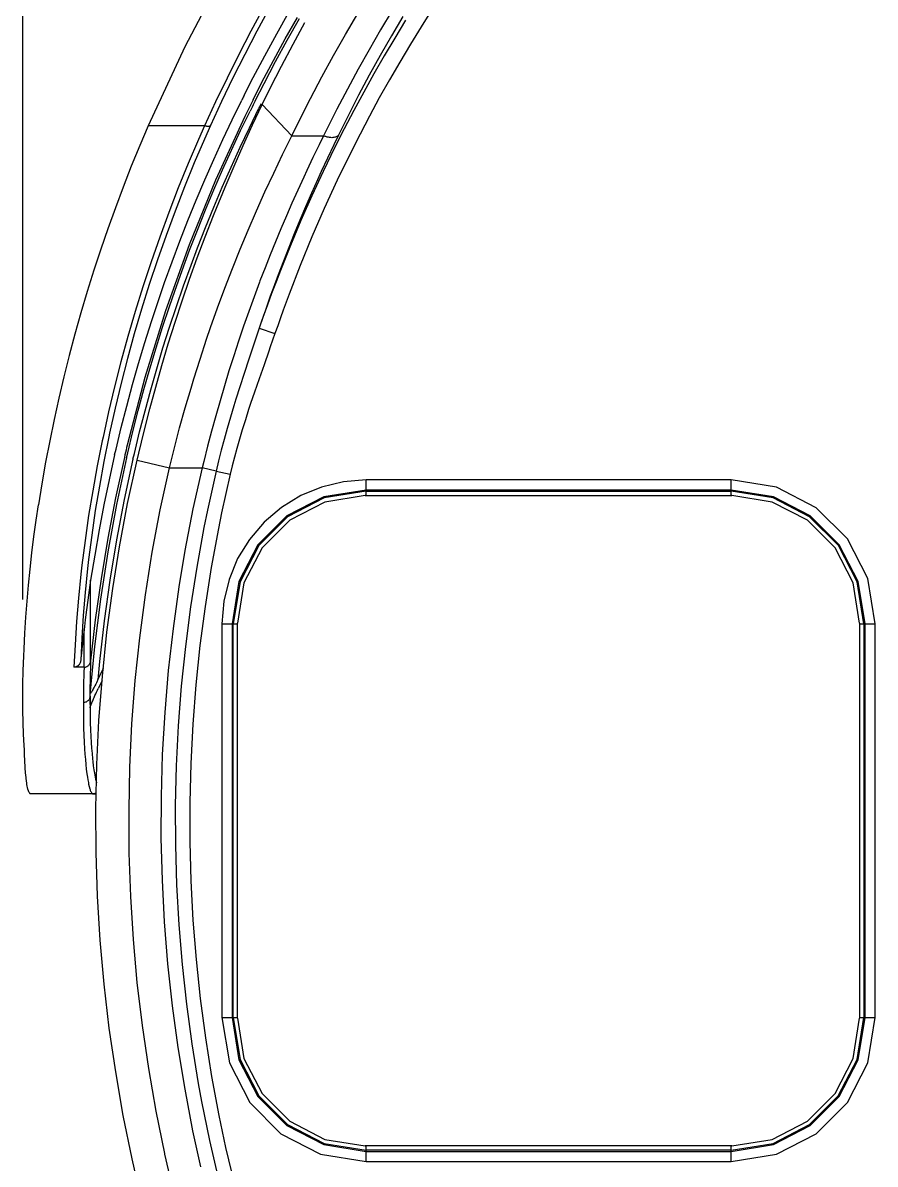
# Model space of a CAD drawing. Header units: millimetres. Extents: x -495897 to 1376592, y -28539 to 470976.
# Drawn here: x 212734 to 214403, y 209835 to 212071 of the extents above; entities that cross this region are included whole.
import ezdxf

# ---------------------------------------------------------------- set-up
doc = ezdxf.new("R2010")
doc.units = ezdxf.units.MM

msp = doc.modelspace()

# ---------------------------------------------------------------- linework, layer by layer
at = {"color": 0}
for p, q in [((212733.708, 210941.253), (212733.708, 214556.683)), ((213205.218, 212100.203), (213180.518, 212054.703)), ((213216.528, 212100.203), (213191.958, 212054.703)), ((213535.548, 212097.473), (213513.838, 212063.283)), ((213230.828, 212049.373), (213254.618, 212091.623)), ((213247.728, 212039.623), (213271.518, 212081.743)), ((213251.628, 212037.283), (213275.288, 212079.273)), ((213365.768, 212048.463), (213389.688, 212089.413)), ((213456.898, 212095.003), (213434.148, 212057.043)), ((213478.088, 212083.563), (213455.468, 212045.603)), ((213483.418, 212076.023), (213462.098, 212041.183)), ((213180.518, 212054.703), (213156.728, 212008.813)), ((213191.958, 212054.703), (213168.168, 212008.943)), ((213262.808, 212029.093), (213286.078, 212071.733)), ((213434.148, 212057.043), (213412.048, 212018.433)), ((213513.838, 212063.283), (213492.648, 212028.963)), ((213207.428, 212006.603), (213230.828, 212049.373)), ((213224.588, 211997.113), (213247.728, 212039.623)), ((213228.488, 211995.033), (213251.628, 212037.283)), ((213342.238, 212006.863), (213365.768, 212048.463)), ((213455.468, 212045.603), (213433.628, 212007.253)), ((213462.098, 212041.183), (213441.298, 212006.213)), ((213156.728, 212008.813), (213133.588, 211962.533)), ((213168.168, 212008.943), (213145.028, 211962.923)), ((213240.058, 211986.063), (213262.808, 212029.093)), ((213412.048, 212018.433), (213390.338, 211979.953)), ((213433.628, 212007.253), (213412.178, 211968.513)), ((213492.648, 212028.963), (213471.848, 211994.123)), ((213184.808, 211963.703), (213207.428, 212006.603)), ((213201.968, 211954.603), (213224.588, 211997.113)), ((213205.998, 211952.393), (213228.488, 211995.033)), ((213218.088, 211942.773), (213240.058, 211986.063)), ((213319.488, 211965.133), (213342.238, 212006.863)), ((213441.298, 212006.213), (213421.148, 211970.853)), ((213471.848, 211994.123), (213451.698, 211959.023)), ((213133.588, 211962.533), (213111.228, 211915.993)), ((213145.028, 211962.923), (213122.798, 211916.773)), ((213167.258, 211929.123), (213184.808, 211963.703)), ((213297.388, 211923.013), (213319.488, 211965.133)), ((213390.338, 211979.953), (213369.278, 211940.953)), ((213412.178, 211968.513), (213391.378, 211929.513)), ((213421.148, 211970.853), (213401.258, 211935.363)), ((213184.678, 211920.153), (213201.968, 211954.603)), ((213188.838, 211918.333), (213205.998, 211952.393)), ((213202.488, 211911.053), (213218.088, 211942.773)), ((213369.278, 211940.953), (213348.868, 211901.823)), ((213451.698, 211959.023), (213431.808, 211923.923)), ((213143.598, 211881.153), (213162.578, 211919.763)), ((213275.808, 211880.373), (213297.388, 211923.013)), ((213391.378, 211929.513), (213371.358, 211890.383)), ((213401.258, 211935.363), (213381.888, 211899.483)), ((213431.808, 211923.923), (213412.698, 211888.433)), ((213111.228, 211915.993), (213089.518, 211869.323)), ((213122.798, 211916.773), (213101.348, 211869.973)), ((213160.108, 211859.833), (213178.568, 211897.793)), ((213177.268, 211865.553), (213196.118, 211903.903)), ((213183.508, 211871.013), (213202.488, 211911.053)), ((213202.488, 211911.053), (213260.598, 211849.433)), ((213348.868, 211901.823), (213328.978, 211862.433)), ((213381.888, 211899.483), (213363.038, 211863.473)), ((213125.398, 211842.153), (213143.598, 211881.153)), ((213260.728, 211849.433), (213275.808, 211880.373)), ((213371.358, 211890.383), (213351.598, 211850.993)), ((213412.698, 211888.433), (213394.108, 211852.813)), ((212979.018, 211869.323), (212962.508, 211830.583)), ((213089.518, 211869.323), (212979.018, 211869.323)), ((213089.518, 211869.323), (213077.688, 211842.413)), ((213101.348, 211869.973), (213089.388, 211843.063)), ((213090.818, 211868.933), (213089.518, 211869.323)), ((213091.988, 211868.543), (213090.818, 211868.933)), ((213093.288, 211868.413), (213091.988, 211868.543)), ((213094.328, 211868.153), (213093.288, 211868.413)), ((213095.368, 211868.023), (213094.328, 211868.153)), ((213095.628, 211868.023), (213095.368, 211868.023)), ((213097.058, 211868.023), (213095.628, 211868.023)), ((213097.968, 211868.153), (213097.058, 211868.023)), ((213099.008, 211868.413), (213097.968, 211868.153)), ((213099.658, 211868.543), (213099.008, 211868.413)), ((213099.918, 211868.673), (213099.658, 211868.543)), ((213100.438, 211869.063), (213099.918, 211868.673)), ((213100.958, 211869.583), (213100.438, 211869.063)), ((213101.348, 211869.973), (213100.958, 211869.583)), ((213142.168, 211821.483), (213160.108, 211859.833)), ((213159.198, 211827.203), (213177.268, 211865.553)), ((213165.178, 211830.713), (213183.508, 211871.013)), ((213351.598, 211850.993), (213342.498, 211832.013)), ((213363.038, 211863.473), (213344.838, 211827.333)), ((213351.598, 211850.993), (213351.078, 211850.083)), ((213394.108, 211852.813), (213375.778, 211816.803)), ((212962.508, 211830.583), (212945.998, 211790.153)), ((213077.688, 211842.413), (213057.408, 211795.093)), ((213089.388, 211843.063), (213069.238, 211796.393)), ((213107.458, 211803.023), (213125.398, 211842.153)), ((213147.238, 211790.153), (213165.178, 211830.713)), ((213242.528, 211813.163), (213260.598, 211849.433)), ((213260.598, 211849.433), (213322.738, 211849.563)), ((213314.158, 211832.013), (213301.938, 211807.183)), ((213322.738, 211849.433), (213314.158, 211832.013)), ((213325.598, 211848.523), (213322.738, 211849.433)), ((213327.288, 211848.003), (213325.598, 211848.523)), ((213329.888, 211847.223), (213327.288, 211848.003)), ((213332.228, 211846.703), (213329.888, 211847.223)), ((213342.498, 211832.013), (213330.148, 211805.883)), ((213334.438, 211846.313), (213332.228, 211846.703)), ((213336.778, 211846.183), (213334.438, 211846.313)), ((213338.858, 211845.923), (213336.778, 211846.183)), ((213341.068, 211846.183), (213338.858, 211845.923)), ((213342.888, 211846.313), (213341.068, 211846.183)), ((213344.578, 211846.703), (213342.888, 211846.313)), ((213346.008, 211847.093), (213344.578, 211846.703)), ((213347.438, 211847.613), (213346.008, 211847.093)), ((213348.608, 211848.133), (213347.438, 211847.613)), ((213349.648, 211848.653), (213348.608, 211848.133)), ((213350.298, 211849.433), (213349.648, 211848.653)), ((213351.078, 211850.083), (213350.298, 211849.433)), ((213124.748, 211782.743), (213142.168, 211821.483)), ((213141.388, 211788.333), (213159.198, 211827.203)), ((213224.978, 211776.633), (213242.528, 211813.163)), ((213301.938, 211807.183), (213289.978, 211781.833)), ((213330.148, 211805.883), (213318.058, 211779.753)), ((212945.998, 211790.153), (212930.138, 211749.203)), ((213057.408, 211795.093), (213038.038, 211747.513)), ((213069.238, 211796.393), (213050.128, 211749.463)), ((213090.038, 211763.373), (213107.458, 211803.023)), ((213124.228, 211749.073), (213141.388, 211788.333)), ((213129.818, 211749.203), (213147.238, 211790.153)), ((213073.398, 211723.593), (213090.038, 211763.373)), ((213107.848, 211743.873), (213124.748, 211782.743)), ((213207.818, 211739.713), (213224.978, 211776.633)), ((213283.738, 211768.573), (213272.298, 211743.353)), ((213289.978, 211781.833), (213283.738, 211768.573)), ((213310.648, 211763.373), (213298.948, 211737.113)), ((213318.058, 211779.753), (213310.648, 211763.373)), ((212930.138, 211749.203), (212914.798, 211708.253)), ((213038.038, 211747.513), (213019.448, 211699.413)), ((213050.128, 211749.463), (213031.668, 211702.013)), ((213091.468, 211704.613), (213107.848, 211743.873)), ((213107.588, 211709.683), (213124.228, 211749.073)), ((213112.918, 211708.123), (213129.818, 211749.203)), ((213191.048, 211702.533), (213207.818, 211739.713)), ((213272.298, 211743.353), (213260.728, 211718.003)), ((213057.018, 211683.683), (213073.398, 211723.593)), ((213260.728, 211718.003), (213249.808, 211692.783)), ((213298.948, 211737.113), (213287.508, 211710.723)), ((212914.798, 211708.253), (212899.978, 211667.173)), ((213019.448, 211699.413), (213001.768, 211651.183)), ((213031.668, 211702.013), (213014.118, 211654.303)), ((213075.608, 211665.093), (213091.468, 211704.613)), ((213091.468, 211670.033), (213107.588, 211709.683)), ((213107.068, 211693.303), (213112.918, 211708.123)), ((213174.928, 211665.093), (213191.048, 211702.533)), ((213287.508, 211710.723), (213276.328, 211684.203)), ((213041.288, 211643.383), (213057.018, 211683.683)), ((213090.948, 211651.963), (213107.068, 211693.303)), ((213249.808, 211692.783), (213238.888, 211667.173)), ((213276.328, 211684.203), (213265.278, 211657.683)), ((212899.978, 211667.173), (212886.328, 211627.653)), ((213001.768, 211651.183), (212984.868, 211602.693)), ((213014.118, 211654.303), (212997.218, 211606.463)), ((213060.138, 211625.443), (213075.608, 211665.093)), ((213075.348, 211610.363), (213090.948, 211651.963)), ((213075.868, 211630.123), (213091.468, 211670.033)), ((213159.198, 211627.393), (213174.928, 211665.093)), ((213238.888, 211667.173), (213228.358, 211641.693)), ((213265.278, 211657.683), (213254.618, 211631.033)), ((212886.328, 211627.653), (212872.938, 211586.183)), ((213026.078, 211602.953), (213041.288, 211643.383)), ((213062.998, 211595.933), (213075.868, 211630.123)), ((213143.988, 211589.433), (213159.198, 211627.393)), ((213228.358, 211641.693), (213217.958, 211616.343)), ((213254.618, 211631.033), (213244.088, 211604.383)), ((212997.218, 211606.463), (212981.358, 211558.493)), ((213045.448, 211585.533), (213060.138, 211625.443)), ((213060.268, 211568.503), (213075.348, 211610.363)), ((213217.958, 211616.343), (213207.948, 211590.733)), ((213244.088, 211604.383), (213233.948, 211577.603)), ((212872.938, 211586.183), (212859.808, 211544.713)), ((212984.868, 211602.693), (212968.748, 211553.943)), ((213011.388, 211562.003), (213026.078, 211602.953)), ((213031.148, 211545.363), (213045.448, 211585.533)), ((213048.438, 211555.763), (213062.998, 211595.933)), ((213129.298, 211551.343), (213143.988, 211589.433)), ((213207.948, 211590.733), (213198.068, 211565.253)), ((212999.428, 211527.033), (213011.388, 211562.003)), ((213045.838, 211526.513), (213060.268, 211568.503)), ((213197.158, 211562.913), (213186.628, 211534.053)), ((213198.068, 211565.253), (213197.158, 211562.913)), ((213233.948, 211577.603), (213224.068, 211550.823)), ((212859.808, 211544.713), (212847.458, 211502.983)), ((212968.748, 211553.943), (212953.538, 211505.323)), ((212981.358, 211558.493), (212966.018, 211510.133)), ((213020.748, 211515.203), (213031.148, 211545.363)), ((213034.528, 211515.203), (213048.438, 211555.763)), ((213115.128, 211512.733), (213129.298, 211551.343)), ((212985.778, 211486.083), (212999.428, 211527.033)), ((213007.488, 211474.773), (213020.748, 211515.203)), ((213021.008, 211474.643), (213034.528, 211515.203)), ((213032.058, 211484.523), (213045.838, 211526.513)), ((213186.628, 211534.053), (213175.968, 211505.453)), ((212847.458, 211502.983), (212835.628, 211461.253)), ((212953.538, 211505.323), (212939.238, 211456.183)), ((212966.018, 211510.133), (212951.848, 211461.903)), ((213101.348, 211474.253), (213115.128, 211512.733)), ((213175.968, 211505.453), (213165.958, 211476.593)), ((212972.778, 211444.873), (212985.778, 211486.083)), ((212994.618, 211434.343), (213007.488, 211474.773)), ((213008.138, 211433.953), (213021.008, 211474.643)), ((213018.538, 211442.143), (213032.058, 211484.523)), ((213093.418, 211451.113), (213101.348, 211474.253)), ((213165.958, 211476.593), (213156.208, 211447.603)), ((213196.638, 211472.693), (213194.818, 211467.233)), ((213196.638, 211472.693), (213227.318, 211462.033)), ((212835.628, 211461.253), (212824.578, 211419.523)), ((212939.238, 211456.183), (212925.718, 211407.043)), ((212951.848, 211461.903), (212938.458, 211413.413)), ((213080.678, 211412.113), (213093.418, 211451.113)), ((213194.818, 211467.233), (213185.328, 211439.673)), ((213227.318, 211462.033), (213218.348, 211435.903)), ((212960.298, 211403.533), (212972.778, 211444.873)), ((212982.398, 211393.393), (212994.618, 211434.343)), ((212995.788, 211393.133), (213008.138, 211433.953)), ((213005.798, 211399.763), (213018.538, 211442.143)), ((213156.208, 211447.603), (213146.718, 211418.353)), ((213185.328, 211439.673), (213175.968, 211411.853)), ((213215.488, 211427.973), (213205.998, 211400.803)), ((213218.348, 211435.903), (213215.488, 211427.973)), ((212824.578, 211419.523), (212814.178, 211377.533)), ((212925.718, 211407.043), (212913.238, 211358.033)), ((212938.458, 211413.413), (212925.978, 211364.793)), ((212948.338, 211362.193), (212960.298, 211403.533)), ((213068.328, 211373.243), (213080.678, 211412.113)), ((213146.718, 211418.353), (213137.358, 211389.363)), ((213175.968, 211411.853), (213166.868, 211384.163)), ((212970.698, 211352.703), (212982.398, 211393.393)), ((212984.218, 211352.053), (212995.788, 211393.133)), ((212993.838, 211357.123), (213005.798, 211399.763)), ((213137.358, 211389.363), (213128.388, 211359.983)), ((213166.868, 211384.163), (213158.418, 211358.033)), ((213205.998, 211400.803), (213196.248, 211373.633)), ((212814.178, 211377.533), (212804.168, 211335.543)), ((212925.978, 211364.793), (212914.278, 211316.043)), ((212937.028, 211320.203), (212948.338, 211362.193)), ((213062.998, 211355.433), (213068.328, 211373.243)), ((213128.388, 211359.983), (213119.808, 211330.343)), ((213196.248, 211373.633), (213187.278, 211347.633)), ((212913.238, 211358.033), (212901.408, 211308.763)), ((212959.648, 211311.363), (212970.698, 211352.703)), ((212972.908, 211310.843), (212984.218, 211352.053)), ((212982.268, 211314.483), (212993.838, 211357.123)), ((213051.558, 211316.433), (213062.998, 211355.433)), ((213158.418, 211358.033), (213150.878, 211333.983)), ((213187.278, 211347.633), (213179.738, 211325.403)), ((212804.168, 211335.543), (212795.068, 211293.683)), ((212914.278, 211316.043), (212903.618, 211267.293)), ((212926.368, 211278.213), (212937.028, 211320.203)), ((212971.088, 211271.323), (212982.268, 211314.483)), ((213040.638, 211277.563), (213051.558, 211316.433)), ((213119.808, 211330.343), (213111.358, 211300.833)), ((213146.978, 211320.853), (213140.218, 211298.103)), ((213150.878, 211333.983), (213146.978, 211320.853)), ((213179.738, 211325.403), (213175.838, 211313.573)), ((212795.068, 211293.683), (212786.358, 211251.953)), ((212901.408, 211308.763), (212890.618, 211259.233)), ((212949.118, 211270.283), (212959.648, 211311.363)), ((212962.378, 211269.373), (212972.908, 211310.843)), ((213111.358, 211300.833), (213103.168, 211271.323)), ((213140.218, 211298.103), (213133.978, 211276.133)), ((213169.468, 211293.293), (213163.488, 211273.793)), ((213175.838, 211313.573), (213169.468, 211293.293)), ((212916.098, 211235.963), (212926.368, 211278.213)), ((212938.978, 211228.683), (212949.118, 211270.283)), ((212952.108, 211227.513), (212962.378, 211269.373)), ((212960.558, 211228.163), (212971.088, 211271.323)), ((213030.368, 211238.433), (213040.638, 211277.563)), ((213103.168, 211271.323), (213095.368, 211241.553)), ((213133.978, 211276.133), (213127.868, 211254.683)), ((213163.488, 211273.793), (213157.898, 211255.333)), ((212786.358, 211251.953), (212778.298, 211209.963)), ((212889.058, 211252.343), (212879.308, 211203.203)), ((212890.618, 211259.233), (212889.058, 211252.343)), ((212902.188, 211260.143), (212892.308, 211211.653)), ((212903.618, 211267.293), (212902.188, 211260.143)), ((213127.868, 211254.683), (213122.278, 211233.623)), ((213157.898, 211255.333), (213152.698, 211237.263)), ((212913.368, 211224.523), (212916.098, 211235.963)), ((212936.638, 211218.803), (212938.978, 211228.683)), ((212949.378, 211215.943), (212952.108, 211227.513)), ((212957.308, 211214.123), (212960.558, 211228.163)), ((213020.618, 211199.433), (213030.368, 211238.433)), ((213095.368, 211241.553), (213087.828, 211211.653)), ((213122.278, 211233.623), (213117.078, 211213.083)), ((213152.698, 211237.263), (213148.148, 211219.843)), ((212778.298, 211209.963), (212771.018, 211168.103)), ((212879.308, 211203.203), (212870.598, 211154.323)), ((212892.308, 211211.653), (212883.468, 211163.423)), ((212938.848, 211129.363), (212957.308, 211214.123)), ((212957.308, 211214.123), (213020.618, 211199.433)), ((213087.828, 211211.653), (213084.838, 211199.433)), ((213117.078, 211213.083), (213112.268, 211192.933)), ((213143.598, 211203.073), (213139.698, 211186.563)), ((213148.148, 211219.843), (213143.598, 211203.073)), ((213002.678, 211117.013), (213020.618, 211199.433)), ((213020.618, 211199.433), (213084.838, 211199.433)), ((213084.838, 211199.433), (213066.898, 211118.833)), ((213112.268, 211192.933), (213084.838, 211199.433)), ((213112.268, 211192.933), (213095.238, 211116.493)), ((213112.268, 211192.933), (213139.698, 211186.563)), ((213139.698, 211186.563), (213122.798, 211110.903)), ((212771.018, 211168.103), (212764.388, 211126.503)), ((212883.468, 211163.423), (212875.538, 211115.323)), ((213405.938, 211144.833), (213405.938, 211175.383)), ((214120.808, 211175.383), (213405.938, 211175.383)), ((214120.808, 211144.833), (214120.808, 211175.383)), ((212870.598, 211154.323), (212862.538, 211105.573)), ((213404.248, 211144.833), (214122.498, 211144.833)), ((214120.808, 211155.623), (213405.938, 211155.623)), ((213405.938, 211153.413), (214120.808, 211153.413)), ((212759.838, 211096.473), (212764.388, 211126.503)), ((212875.538, 211115.323), (212868.648, 211067.483)), ((212922.858, 211044.083), (212938.848, 211129.363)), ((212987.078, 211034.073), (213002.678, 211117.013)), ((213066.898, 211118.833), (213051.168, 211037.453)), ((213095.238, 211116.493), (213088.218, 211082.043)), ((212755.418, 211064.363), (212759.838, 211096.473)), ((212862.538, 211105.573), (212855.518, 211057.083)), ((213122.798, 211110.903), (213116.558, 211080.093)), ((213088.218, 211082.043), (213074.178, 211004.823)), ((213116.558, 211080.093), (213102.648, 211004.043)), ((212751.388, 211032.513), (212755.418, 211064.363)), ((212855.518, 211057.083), (212849.408, 211008.723)), ((212868.648, 211067.483), (212862.538, 211019.643)), ((212747.878, 211000.663), (212751.388, 211032.513)), ((212909.858, 210962.963), (212922.858, 211044.083)), ((212973.558, 210950.483), (212987.078, 211034.073)), ((213051.168, 211037.453), (213039.338, 210966.083)), ((212744.888, 210969.073), (212747.878, 211000.663)), ((212849.408, 211008.723), (212847.328, 210990.783)), ((212860.328, 211001.703), (212855.778, 210955.163)), ((212862.538, 211019.643), (212860.328, 211001.703)), ((213074.178, 211004.823), (213061.958, 210927.083)), ((213102.648, 211004.043), (213090.428, 210927.473)), ((212847.328, 210990.783), (212842.648, 210943.853)), ((212866.438, 210821.263), (212866.438, 210978.953)), ((212741.898, 210937.613), (212744.888, 210969.073)), ((212898.288, 210877.033), (212909.858, 210962.963)), ((213039.338, 210966.083), (213027.768, 210884.183)), ((212739.688, 210906.413), (212741.898, 210937.613)), ((212842.648, 210943.853), (212838.748, 210897.833)), ((212855.778, 210955.163), (212851.748, 210909.793)), ((212962.508, 210866.373), (212973.558, 210950.483)), ((213061.958, 210927.083), (213051.948, 210849.343)), ((213090.428, 210927.473), (213080.418, 210850.773)), ((212737.478, 210875.213), (212739.688, 210906.413)), ((212838.748, 210897.833), (212835.888, 210852.593)), ((212851.748, 210909.793), (212848.888, 210865.203)), ((213123.708, 210893.283), (213123.708, 210122.422)), ((213123.708, 210893.283), (213153.998, 210893.283)), ((213143.468, 210893.283), (213143.468, 210122.422)), ((213145.808, 210122.227), (213145.808, 210893.283)), ((213153.998, 210120.992), (213153.998, 210894.583)), ((214372.748, 210894.583), (214372.748, 210120.992)), ((214372.748, 210893.283), (214403.168, 210893.283)), ((214381.198, 210893.283), (214381.198, 210122.422)), ((214383.278, 210122.227), (214383.278, 210893.283)), ((214403.168, 210122.227), (214403.168, 210893.283)), ((212735.918, 210844.273), (212737.478, 210875.213)), ((212853.568, 210808.393), (212853.568, 210881.843)), ((212889.448, 210790.713), (212898.288, 210877.033)), ((213027.768, 210884.183), (213018.538, 210801.893)), ((212735.398, 210830.233), (212735.918, 210844.273)), ((212835.888, 210852.593), (212833.808, 210808.393)), ((212848.888, 210865.203), (212846.938, 210821.393)), ((212953.798, 210782.263), (212962.508, 210866.373)), ((213051.948, 210849.343), (213043.758, 210771.473)), ((213080.418, 210850.773), (213072.228, 210773.943)), ((212734.228, 210801.893), (212735.398, 210830.233)), ((212733.708, 210774.853), (212734.228, 210801.893)), ((212853.568, 210808.393), (212833.808, 210808.393)), ((212835.108, 210808.393), (212833.808, 210808.393)), ((212836.408, 210808.783), (212835.108, 210808.393)), ((212837.578, 210809.043), (212836.408, 210808.783)), ((212838.878, 210809.693), (212837.578, 210809.043)), ((212840.178, 210810.343), (212838.878, 210809.693)), ((212840.698, 210810.473), (212840.178, 210810.343)), ((212841.738, 210811.383), (212840.698, 210810.473)), ((212842.908, 210812.293), (212841.738, 210811.383)), ((212843.688, 210813.463), (212842.908, 210812.293)), ((212844.598, 210814.633), (212843.688, 210813.463)), ((212845.378, 210815.933), (212844.598, 210814.633)), ((212845.898, 210817.363), (212845.378, 210815.933)), ((212846.418, 210818.793), (212845.898, 210817.363)), ((212846.808, 210820.223), (212846.418, 210818.793)), ((212846.938, 210821.393), (212846.808, 210820.223)), ((212853.568, 210808.393), (212854.608, 210808.393)), ((212854.608, 210808.393), (212856.168, 210808.783)), ((212856.168, 210808.783), (212857.338, 210809.043)), ((212857.338, 210809.043), (212858.638, 210809.693)), ((212858.638, 210809.693), (212859.808, 210810.213)), ((212859.808, 210810.213), (212860.198, 210810.473)), ((212860.198, 210810.473), (212861.498, 210811.383)), ((212861.498, 210811.383), (212862.278, 210812.293)), ((212862.278, 210812.293), (212863.448, 210813.463)), ((212863.448, 210813.463), (212864.098, 210814.503)), ((212864.098, 210814.503), (212864.878, 210815.673)), ((212864.878, 210815.673), (212865.658, 210817.103)), ((212865.658, 210817.103), (212865.918, 210818.533)), ((212865.918, 210818.533), (212866.308, 210819.963)), ((212866.308, 210819.963), (212866.438, 210821.263)), ((212880.478, 210783.823), (212891.398, 210806.443)), ((213018.538, 210801.893), (213011.518, 210719.733)), ((212877.748, 210778.233), (212876.318, 210775.373)), ((212879.308, 210781.353), (212877.748, 210778.233)), ((212880.478, 210783.823), (212879.308, 210781.353)), ((212888.668, 210781.873), (212881.388, 210766.793)), ((212882.558, 210704.302), (212889.448, 210790.713)), ((212947.298, 210697.646), (212953.798, 210782.263)), ((212733.578, 210749.113), (212733.708, 210774.853)), ((212865.008, 210755.873), (212865.008, 210750.283)), ((212865.268, 210756.263), (212865.268, 210756.393)), ((212865.398, 210756.133), (212865.268, 210756.263)), ((212865.788, 210756.263), (212865.398, 210756.133)), ((212865.398, 210756.133), (212865.398, 210756.133)), ((212866.308, 210756.783), (212865.788, 210756.263)), ((212866.958, 210758.083), (212866.308, 210756.783)), ((212868.128, 210759.903), (212866.958, 210758.083)), ((212870.078, 210763.413), (212868.128, 210759.903)), ((212871.508, 210765.753), (212870.078, 210763.413)), ((212872.158, 210767.313), (212871.508, 210765.753)), ((212873.458, 210769.653), (212872.158, 210767.313)), ((212874.888, 210772.383), (212873.458, 210769.653)), ((212876.318, 210775.373), (212874.888, 210772.383)), ((212874.888, 210753.013), (212876.708, 210756.523)), ((212876.708, 210756.523), (212877.878, 210759.513)), ((212877.878, 210759.513), (212879.568, 210763.283)), ((212879.568, 210763.283), (212881.388, 210766.793)), ((213043.758, 210771.473), (213037.908, 210693.382)), ((213072.228, 210773.943), (213066.378, 210696.97)), ((212733.708, 210724.283), (212733.578, 210749.113)), ((212853.568, 210739.363), (212852.138, 210739.233)), ((212854.608, 210739.623), (212853.568, 210739.363)), ((212856.168, 210739.883), (212854.608, 210739.623)), ((212857.468, 210740.273), (212856.168, 210739.883)), ((212858.768, 210741.053), (212857.468, 210740.273)), ((212859.808, 210741.703), (212858.768, 210741.053)), ((212860.978, 210742.483), (212859.808, 210741.703)), ((212861.888, 210743.393), (212860.978, 210742.483)), ((212862.668, 210744.433), (212861.888, 210743.393)), ((212863.448, 210745.473), (212862.668, 210744.433)), ((212863.968, 210746.773), (212863.448, 210745.473)), ((212864.488, 210747.943), (212863.968, 210746.773)), ((212864.878, 210749.113), (212864.488, 210747.943)), ((212865.008, 210750.283), (212864.878, 210749.113)), ((212865.268, 210751.063), (212865.268, 210743.133)), ((212866.308, 210732.213), (212867.348, 210735.333)), ((212867.348, 210735.333), (212867.868, 210736.763)), ((212867.868, 210736.763), (212869.558, 210740.533)), ((212869.558, 210740.533), (212870.468, 210742.873)), ((212870.468, 210742.873), (212872.028, 210746.643)), ((212872.028, 210746.643), (212873.328, 210749.243)), ((212873.328, 210749.243), (212874.888, 210753.013)), ((212734.228, 210700.363), (212733.708, 210724.283)), ((212852.138, 210717.003), (212852.398, 210703.756)), ((212865.398, 210728.963), (212865.658, 210729.743)), ((212865.398, 210715.573), (212865.398, 210712.713)), ((212865.398, 210712.713), (212865.788, 210699.258)), ((212865.658, 210729.743), (212865.788, 210730.653)), ((212865.788, 210730.653), (212866.048, 210731.693)), ((212866.048, 210731.693), (212866.308, 210732.213)), ((213011.518, 210719.733), (213006.708, 210637.482)), ((212735.138, 210677.249), (212734.228, 210700.363)), ((212852.398, 210703.756), (212852.658, 210689.079)), ((212852.658, 210689.079), (212853.178, 210675.091)), ((212865.788, 210699.258), (212866.308, 210685.816)), ((212878.528, 210617.943), (212882.558, 210704.302)), ((212943.138, 210612.951), (212947.298, 210697.646)), ((213037.908, 210693.382), (213034.008, 210615.421)), ((213066.378, 210696.97), (213062.478, 210620.101)), ((212736.178, 210654.863), (212735.138, 210677.249)), ((212853.178, 210675.091), (212853.828, 210661.831)), ((212866.308, 210685.816), (212866.828, 210673.115)), ((212866.828, 210673.115), (212867.348, 210661.285)), ((212736.568, 210645.88), (212736.178, 210655.552)), ((212736.958, 210636.195), (212736.568, 210645.88)), ((212853.828, 210661.831), (212854.478, 210648.948)), ((212854.478, 210648.948), (212855.128, 210638.171)), ((212867.348, 210661.285), (212868.258, 210650.183)), ((212868.258, 210650.183), (212869.168, 210639.458)), ((212737.348, 210626.523), (212736.958, 210636.195)), ((212737.478, 210623.676), (212737.348, 210626.523)), ((212737.998, 210614.186), (212737.478, 210623.676)), ((212855.128, 210638.171), (212856.168, 210627.628)), ((212856.168, 210627.628), (212856.948, 210617.761)), ((212869.168, 210639.458), (212870.078, 210629.227)), ((212870.078, 210629.227), (212870.598, 210623.494)), ((212870.598, 210623.494), (212871.638, 210615.239)), ((213006.708, 210637.482), (213004.368, 210555.257)), ((212738.128, 210611.482), (212737.998, 210614.186)), ((212738.908, 210601.797), (212738.128, 210611.482)), ((212739.818, 210592.671), (212738.908, 210601.797)), ((212856.948, 210617.761), (212857.858, 210608.635)), ((212857.858, 210608.635), (212859.158, 210599.834)), ((212859.158, 210599.834), (212859.158, 210599.509)), ((212859.158, 210599.509), (212860.068, 210593.048)), ((212871.638, 210615.239), (212872.808, 210607.725)), ((212872.808, 210607.725), (212873.848, 210600.926)), ((212873.848, 210600.926), (212874.368, 210597.533)), ((212876.448, 210531.584), (212878.528, 210617.943)), ((212941.578, 210528.373), (212943.138, 210612.951)), ((213034.008, 210615.421), (213032.188, 210537.694)), ((213062.478, 210620.101), (213060.528, 210543.427)), ((212740.858, 210584.286), (212739.818, 210592.671)), ((212741.118, 210582.817), (212740.858, 210584.286)), ((212741.638, 210578.878), (212741.118, 210582.817)), ((212742.158, 210575.667), (212741.638, 210578.878)), ((212860.068, 210593.048), (212860.978, 210587.679)), ((212860.978, 210587.679), (212861.888, 210582.635)), ((212861.888, 210582.635), (212862.538, 210579.424)), ((212862.538, 210579.424), (212863.578, 210574.783)), ((212874.368, 210597.533), (212875.278, 210593.048)), ((212875.278, 210593.048), (212876.188, 210589.096)), ((212876.188, 210589.096), (212877.098, 210585.521)), ((212877.098, 210585.521), (212877.878, 210582.31)), ((212742.808, 210572.638), (212742.158, 210575.667)), ((212743.588, 210569.557), (212742.808, 210572.638)), ((212744.628, 210566.346), (212743.588, 210569.557)), ((212744.628, 210566.164), (212744.628, 210566.346)), ((212745.408, 210564.565), (212744.628, 210566.164)), ((212745.928, 210563.33), (212745.408, 210564.565)), ((212746.448, 210562.225), (212745.928, 210563.33)), ((212746.968, 210561.536), (212746.448, 210562.225)), ((212747.488, 210560.99), (212746.968, 210561.536)), ((212748.008, 210560.613), (212747.488, 210560.99)), ((212748.788, 210560.431), (212748.008, 210560.613)), ((212749.308, 210560.431), (212748.788, 210560.431)), ((212871.378, 210560.431), (212749.438, 210560.431)), ((212863.578, 210574.783), (212864.878, 210570.298)), ((212864.878, 210570.298), (212865.268, 210569.193)), ((212865.268, 210569.193), (212865.788, 210567.269)), ((212865.788, 210567.269), (212866.438, 210565.618)), ((212866.438, 210565.618), (212867.218, 210564.201)), ((212867.218, 210564.201), (212867.868, 210562.953)), ((212867.868, 210562.953), (212868.258, 210562.407)), ((212868.258, 210562.407), (212869.038, 210561.679)), ((212869.038, 210561.679), (212869.558, 210561.172)), ((212869.558, 210561.172), (212870.078, 210560.613)), ((212870.078, 210560.613), (212870.728, 210560.431)), ((212870.728, 210560.431), (212871.378, 210560.431)), ((212871.378, 210560.431), (212877.748, 210560.431)), ((212871.768, 210560.431), (212871.378, 210560.431)), ((212872.548, 210560.431), (212871.768, 210560.431)), ((212873.328, 210560.431), (212872.548, 210560.431)), ((212873.978, 210560.613), (212873.328, 210560.431)), ((212874.758, 210560.808), (212873.978, 210560.613)), ((212875.278, 210560.99), (212874.758, 210560.808)), ((212875.798, 210561.172), (212875.278, 210560.99)), ((212876.448, 210561.536), (212875.798, 210561.172)), ((212877.098, 210561.679), (212876.448, 210561.536)), ((212877.748, 210562.043), (212877.098, 210561.679)), ((213004.368, 210555.257), (213004.108, 210473.396)), ((212877.098, 210445.784), (212876.448, 210531.584)), ((213032.188, 210537.694), (213032.578, 210459.954)), ((213060.528, 210543.427), (213060.528, 210466.74)), ((212942.098, 210443.99), (212941.578, 210528.373)), ((213004.108, 210473.396), (213006.188, 210391.483)), ((213060.528, 210466.74), (213062.608, 210389.884)), ((212879.958, 210359.789), (212877.098, 210445.784)), ((212944.958, 210359.607), (212942.098, 210443.99)), ((213032.578, 210459.954), (213034.658, 210381.993)), ((213006.188, 210391.483), (213010.478, 210309.44)), ((213034.658, 210381.993), (213039.208, 210304.071)), ((213062.608, 210389.884), (213066.768, 210313.054)), ((212885.028, 210273.807), (212879.958, 210359.789)), ((212950.288, 210275.224), (212944.958, 210359.607)), ((213010.478, 210309.44), (213017.108, 210227.397)), ((213066.768, 210313.054), (213072.878, 210236.198)), ((213039.208, 210304.071), (213045.578, 210226.149)), ((212892.828, 210187.63), (212885.028, 210273.807)), ((212957.828, 210190.841), (212950.288, 210275.224)), ((213017.108, 210227.397), (213026.078, 210145.341)), ((213045.578, 210226.149), (213054.028, 210148.24)), ((213072.878, 210236.198), (213081.068, 210159.329)), ((212902.838, 210101.635), (212892.828, 210187.63)), ((212967.838, 210106.679), (212957.828, 210190.841)), ((213081.068, 210159.329), (213091.078, 210082.655)), ((213026.078, 210145.341), (213037.258, 210063.48)), ((213054.028, 210148.24), (213064.558, 210070.643)), ((212980.188, 210022.478), (212967.838, 210106.679)), ((213123.708, 210122.227), (213153.998, 210122.227)), ((214372.748, 210122.227), (214403.168, 210122.227)), ((212915.448, 210015.835), (212902.838, 210101.635)), ((213037.258, 210063.48), (213050.648, 209981.801)), ((213064.558, 210070.643), (213077.168, 209993.267)), ((213091.078, 210082.655), (213103.298, 210006.345)), ((212994.878, 209938.784), (212980.188, 210022.478)), ((212930.268, 209930.399), (212915.448, 210015.835)), ((213103.298, 210006.345), (213117.598, 209930.217)), ((213050.648, 209981.801), (213066.248, 209900.447)), ((213077.168, 209993.267), (213083.668, 209957.959)), ((213083.668, 209957.959), (213099.008, 209881.142)), ((212947.428, 209845.275), (212930.268, 209930.399)), ((213011.778, 209855.506), (212994.878, 209938.784)), ((213117.598, 209930.217), (213124.098, 209898.848)), ((213066.248, 209900.447), (213081.588, 209829.688)), ((213124.098, 209898.848), (213130.858, 209867.7)), ((213099.008, 209881.142), (213116.558, 209804.65)), ((213130.858, 209867.7), (213148.668, 209792.261)), ((214122.498, 209870.729), (213404.248, 209870.729)), ((213405.938, 209840.101), (213405.938, 209870.911)), ((214120.808, 209862.149), (213405.938, 209862.149)), ((214120.808, 209840.101), (214120.808, 209870.911)), ((212965.888, 209765.208), (212947.428, 209845.275)), ((213011.908, 209854.765), (213011.778, 209855.506)), ((213031.148, 209772.033), (213011.908, 209854.765)), ((213405.938, 209860.004), (214120.808, 209860.004)), ((213405.938, 209840.101), (214120.808, 209840.101))]:
    msp.add_line(p, q, dxfattribs=at)
for points in [[(213413.218, 212599.273), (213311.558, 212462.513), (213217.048, 212320.813), (213130.078, 212174.563), (213050.648, 212023.893), (212979.018, 211869.323)], [(213167.258, 211929.123), (213166.348, 211927.303), (213165.308, 211925.353), (213164.398, 211923.533), (213163.358, 211921.583), (213162.448, 211919.763)], [(213184.678, 211920.153), (213181.298, 211913.653), (213178.048, 211907.153), (213174.798, 211900.653), (213171.678, 211894.153), (213168.558, 211887.523)], [(213188.838, 211918.333), (213186.758, 211914.173), (213184.678, 211910.143), (213182.598, 211905.983), (213180.648, 211901.953), (213178.568, 211897.793)], [(213200.278, 211912.223), (213199.368, 211910.533), (213198.458, 211908.843), (213197.678, 211907.283), (213196.768, 211905.593), (213195.988, 211903.903)], [(213168.558, 211887.523), (213111.228, 211762.853), (213059.488, 211635.973), (213013.208, 211506.883), (212972.778, 211375.973), (212937.938, 211243.373)], [(213329.238, 211862.433), (213327.808, 211859.833), (213326.508, 211857.363), (213325.208, 211854.763), (213324.038, 211852.163), (213322.738, 211849.563)], [(213344.838, 211827.333), (213321.698, 211779.883), (213299.468, 211731.913), (213278.148, 211683.683), (213257.738, 211635.063), (213238.238, 211586.053)], [(213375.778, 211816.933), (213349.388, 211762.463), (213324.038, 211707.343), (213299.858, 211651.703), (213276.848, 211595.673), (213255.008, 211539.123)], [(213238.238, 211586.053), (213229.528, 211563.563), (213220.948, 211540.943), (213212.628, 211518.323), (213204.568, 211495.443), (213196.638, 211472.693)], [(213224.068, 211550.823), (213218.348, 211535.223), (213212.888, 211519.623), (213207.298, 211503.893), (213201.968, 211488.293), (213196.638, 211472.693)], [(213255.008, 211539.123), (213249.288, 211523.783), (213243.698, 211508.313), (213238.238, 211492.973), (213232.778, 211477.503), (213227.448, 211462.033)], [(212913.368, 211224.523), (212902.578, 211175.773), (212892.438, 211126.763), (212882.948, 211077.623), (212874.368, 211028.353), (212866.438, 210978.953)], [(212937.938, 211243.373), (212936.768, 211238.693), (212935.728, 211233.883), (212934.558, 211229.203), (212933.518, 211224.523), (212932.478, 211219.713)], [(212936.638, 211218.803), (212916.878, 211127.023), (212899.848, 211034.723), (212885.418, 210942.033), (212873.848, 210848.823), (212865.008, 210755.353)], [(212932.478, 211219.713), (212915.188, 211140.673), (212899.978, 211061.373), (212886.718, 210981.683), (212875.538, 210901.603), (212866.438, 210821.263)], [(212949.378, 211215.943), (212932.218, 211137.293), (212917.138, 211058.383), (212904.008, 210979.083), (212892.958, 210899.393), (212883.858, 210819.443)], [(213405.938, 211175.383), (213361.478, 211171.873), (213318.578, 211161.603), (213277.888, 211144.703), (213240.188, 211121.693), (213206.258, 211092.833)], [(214403.168, 210893.283), (214388.738, 210982.463), (214348.698, 211059.943), (214287.598, 211121.043), (214210.118, 211161.083), (214120.808, 211175.383)], [(213405.938, 211155.623), (213322.998, 211142.233), (213250.848, 211105.053), (213194.038, 211048.243), (213156.858, 210976.223), (213143.468, 210893.283)], [(213405.938, 211153.413), (213323.648, 211140.153), (213252.278, 211103.233), (213195.988, 211046.943), (213159.068, 210975.573), (213145.808, 210893.283)], [(213404.248, 211144.833), (213325.208, 211132.093), (213256.568, 211096.603), (213202.358, 211042.393), (213166.738, 210973.623), (213153.998, 210894.583)], [(214383.278, 210893.283), (214369.888, 210976.223), (214332.708, 211048.243), (214275.898, 211105.053), (214203.748, 211142.233), (214120.808, 211155.623)], [(214381.198, 210893.283), (214367.938, 210975.573), (214331.018, 211046.943), (214274.598, 211103.233), (214203.098, 211140.153), (214120.808, 211153.413)], [(214372.748, 210894.583), (214360.008, 210973.623), (214324.518, 211042.393), (214270.308, 211096.603), (214201.668, 211132.093), (214122.498, 211144.833)], [(213206.258, 211092.833), (213177.398, 211058.903), (213154.388, 211021.203), (213137.618, 210980.643), (213127.218, 210937.743), (213123.708, 210893.283)], [(212866.438, 210978.953), (212863.578, 210959.583), (212860.978, 210940.213), (212858.378, 210920.713), (212855.778, 210901.343), (212853.438, 210881.843)], [(212853.568, 210881.843), (212852.398, 210872.483), (212851.358, 210862.993), (212850.188, 210853.633), (212849.148, 210844.273), (212848.238, 210834.913)], [(212848.238, 210834.913), (212847.978, 210832.183), (212847.718, 210829.453), (212847.458, 210826.853), (212847.198, 210824.123), (212846.938, 210821.393)], [(212853.568, 210808.393), (212853.438, 210805.403), (212853.308, 210802.413), (212853.178, 210799.293), (212853.048, 210796.303), (212853.048, 210793.313)], [(212866.438, 210821.263), (212866.048, 210808.133), (212865.658, 210794.873), (212865.398, 210781.743), (212865.138, 210768.613), (212865.008, 210755.353)], [(212883.858, 210819.443), (212883.208, 210812.293), (212882.558, 210805.143), (212881.778, 210797.993), (212881.258, 210790.973), (212880.608, 210783.823)], [(212852.528, 210778.103), (212852.398, 210771.863), (212852.268, 210765.753), (212852.268, 210759.513), (212852.138, 210753.273), (212852.138, 210747.033)], [(212853.048, 210793.313), (212852.918, 210790.323), (212852.788, 210787.203), (212852.658, 210784.213), (212852.528, 210781.093), (212852.528, 210778.103)], [(212852.138, 210747.033), (212852.138, 210745.473), (212852.138, 210743.913), (212852.138, 210742.353), (212852.138, 210740.793), (212852.138, 210739.233)], [(212852.138, 210739.233), (212852.138, 210734.813), (212852.138, 210730.393), (212852.138, 210725.973), (212852.138, 210721.553), (212852.138, 210717.003)], [(212865.008, 210743.133), (212865.008, 210741.703), (212865.008, 210740.143), (212865.008, 210738.713), (212865.008, 210737.153), (212865.008, 210735.593)], [(212865.268, 210751.713), (212865.268, 210747.293), (212865.268, 210742.743), (212865.398, 210738.063), (212865.398, 210733.513), (212865.398, 210728.963)], [(212865.268, 210735.463), (212865.268, 210734.033), (212865.268, 210732.603), (212865.268, 210731.173), (212865.268, 210729.743), (212865.268, 210728.313)], [(212865.268, 210728.313), (212865.268, 210725.843), (212865.268, 210723.243), (212865.268, 210720.773), (212865.268, 210718.173), (212865.398, 210715.573)], [(213123.708, 210122.227), (213138.138, 210033.125), (213178.178, 209955.684), (213239.278, 209894.584), (213316.628, 209854.492), (213405.938, 209840.101)], [(213143.468, 210122.227), (213156.858, 210039.313), (213194.038, 209967.319), (213250.848, 209910.561), (213322.998, 209873.355), (213405.938, 209860.004)], [(213145.808, 210122.227), (213159.068, 210040.028), (213195.988, 209968.632), (213252.278, 209912.329), (213323.648, 209875.409), (213405.938, 209862.149)], [(213153.998, 210120.992), (213166.738, 210041.926), (213202.358, 209973.234), (213256.568, 209919.037), (213325.208, 209883.495), (213404.248, 209870.729)], [(214120.808, 209840.101), (214210.118, 209854.492), (214287.598, 209894.584), (214348.698, 209955.684), (214388.738, 210033.125), (214403.168, 210122.227)], [(214120.808, 209860.004), (214203.748, 209873.355), (214275.898, 209910.574), (214332.708, 209967.319), (214369.888, 210039.313), (214383.278, 210122.227)], [(214120.808, 209862.149), (214203.098, 209875.409), (214274.598, 209912.329), (214330.888, 209968.632), (214367.938, 210040.028), (214381.198, 210122.227)], [(214122.498, 209870.729), (214201.668, 209883.495), (214270.308, 209919.037), (214324.518, 209973.234), (214360.008, 210041.926), (214372.748, 210120.992)]]:
    msp.add_lwpolyline(points, dxfattribs=at)

doc.saveas('drawing.dxf')
